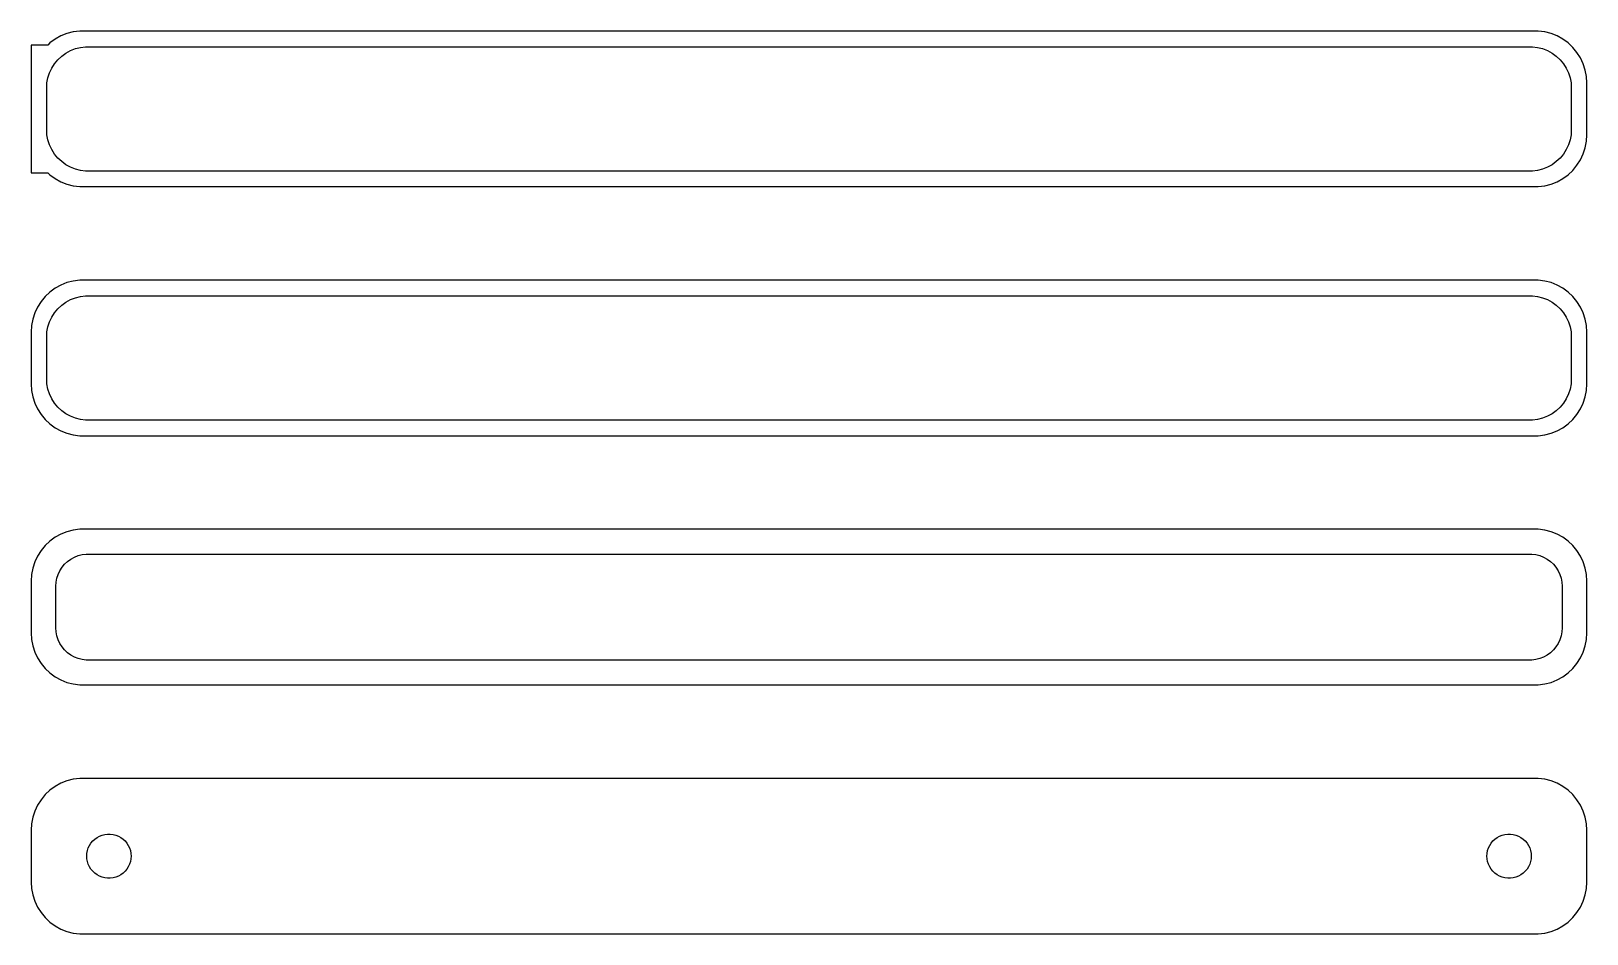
# Model space of a CAD drawing. Header units: metres. Extents: x -75 to 75, y 89 to 175.
import ezdxf

# ---------------------------------------------------------------- set-up
doc = ezdxf.new("R2010")
doc.units = ezdxf.units.M

msp = doc.modelspace()

# ---------------------------------------------------------------- linework, layer by layer
for p, q in [((-73.4, 174.153), (-75, 174.153)), ((-75, 174.153), (-75, 161.847)), ((-73.1871, 174.353), (-73.4, 174.153)), ((-72.6791, 174.722), (-73.1871, 174.353)), ((-72.1289, 175.024), (-72.6791, 174.722)), ((-71.5451, 175.255), (-72.1289, 175.024)), ((-70.9369, 175.411), (-71.5451, 175.255)), ((-70.3139, 175.49), (-70.9369, 175.411)), ((70.3139, 175.49), (-70.3139, 175.49)), ((70.9369, 175.411), (70.3139, 175.49)), ((71.5451, 175.255), (70.9369, 175.411)), ((72.1289, 175.024), (71.5451, 175.255)), ((72.6791, 174.722), (72.1289, 175.024)), ((73.1871, 174.353), (72.6791, 174.722)), ((73.6448, 173.923), (73.1871, 174.353)), ((-72.7361, 172.351), (-72.4159, 172.738)), ((-72.4159, 172.738), (-72.0497, 173.082)), ((-72.0497, 173.082), (-71.6433, 173.377)), ((-71.6433, 173.377), (-71.2031, 173.619)), ((-71.2031, 173.619), (-70.7361, 173.804)), ((-70.7361, 173.804), (-70.2495, 173.929)), ((-70.2495, 173.929), (-69.7512, 173.992)), ((-69.7512, 173.992), (69.7512, 173.992)), ((69.7512, 173.992), (70.2495, 173.929)), ((70.2495, 173.929), (70.7361, 173.804)), ((70.7361, 173.804), (71.2031, 173.619)), ((71.2031, 173.619), (71.6433, 173.377)), ((71.6433, 173.377), (72.0497, 173.082)), ((72.0497, 173.082), (72.4159, 172.738)), ((72.4159, 172.738), (72.7361, 172.351)), ((74.0451, 173.439), (73.6448, 173.923)), ((74.3815, 172.909), (74.0451, 173.439)), ((74.6489, 172.341), (74.3815, 172.909)), ((-73.3743, 170.995), (-73.2191, 171.472)), ((-73.2191, 171.472), (-73.0052, 171.927)), ((-73.0052, 171.927), (-72.7361, 172.351)), ((72.7361, 172.351), (73.0052, 171.927)), ((73.0052, 171.927), (73.2191, 171.472)), ((73.2191, 171.472), (73.3743, 170.995)), ((74.8429, 171.743), (74.6489, 172.341)), ((74.9606, 171.127), (74.8429, 171.743)), ((75, 170.5), (74.9606, 171.127)), ((-73.5, 170), (-73.4685, 170.501)), ((-73.5, 166), (-73.5, 170)), ((-73.4685, 170.501), (-73.3743, 170.995)), ((73.3743, 170.995), (73.4685, 170.501)), ((73.4685, 170.501), (73.5, 170)), ((73.5, 170), (73.5, 166)), ((75, 165.5), (75, 170.5)), ((-73.4685, 165.499), (-73.5, 166)), ((-73.3743, 165.005), (-73.4685, 165.499)), ((-73.2191, 164.528), (-73.3743, 165.005)), ((73.3743, 165.005), (73.2191, 164.528)), ((73.4685, 165.499), (73.3743, 165.005)), ((73.5, 166), (73.4685, 165.499)), ((74.9606, 164.873), (75, 165.5)), ((-73.0052, 164.073), (-73.2191, 164.528)), ((-72.7361, 163.649), (-73.0052, 164.073)), ((-72.4159, 163.262), (-72.7361, 163.649)), ((72.7361, 163.649), (72.4159, 163.262)), ((73.0052, 164.073), (72.7361, 163.649)), ((73.2191, 164.528), (73.0052, 164.073)), ((74.3815, 163.091), (74.6489, 163.659)), ((74.6489, 163.659), (74.8429, 164.257)), ((74.8429, 164.257), (74.9606, 164.873)), ((-72.0497, 162.918), (-72.4159, 163.262)), ((-71.6433, 162.623), (-72.0497, 162.918)), ((-71.2031, 162.381), (-71.6433, 162.623)), ((-70.7361, 162.196), (-71.2031, 162.381)), ((-70.2495, 162.071), (-70.7361, 162.196)), ((-69.7512, 162.008), (-70.2495, 162.071)), ((69.7512, 162.008), (-69.7512, 162.008)), ((70.2495, 162.071), (69.7512, 162.008)), ((70.7361, 162.196), (70.2495, 162.071)), ((71.2031, 162.381), (70.7361, 162.196)), ((71.6433, 162.623), (71.2031, 162.381)), ((72.0497, 162.918), (71.6433, 162.623)), ((72.4159, 163.262), (72.0497, 162.918)), ((73.1871, 161.647), (73.6448, 162.077)), ((73.6448, 162.077), (74.0451, 162.561)), ((74.0451, 162.561), (74.3815, 163.091)), ((-75, 161.847), (-73.4, 161.847)), ((-73.4, 161.847), (-73.1871, 161.647)), ((-73.1871, 161.647), (-72.6791, 161.278)), ((-72.6791, 161.278), (-72.1289, 160.976)), ((-72.1289, 160.976), (-71.5451, 160.745)), ((-71.5451, 160.745), (-70.9369, 160.589)), ((-70.9369, 160.589), (-70.3139, 160.51)), ((-70.3139, 160.51), (70.3139, 160.51)), ((70.3139, 160.51), (70.9369, 160.589)), ((70.9369, 160.589), (71.5451, 160.745)), ((71.5451, 160.745), (72.1289, 160.976)), ((72.1289, 160.976), (72.6791, 161.278)), ((72.6791, 161.278), (73.1871, 161.647)), ((-73.1871, 150.353), (-73.6448, 149.923)), ((-72.6791, 150.722), (-73.1871, 150.353)), ((-72.1289, 151.024), (-72.6791, 150.722)), ((-71.5451, 151.255), (-72.1289, 151.024)), ((-70.9369, 151.411), (-71.5451, 151.255)), ((-70.3139, 151.49), (-70.9369, 151.411)), ((70.3139, 151.49), (-70.3139, 151.49)), ((70.9369, 151.411), (70.3139, 151.49)), ((71.5451, 151.255), (70.9369, 151.411)), ((72.1289, 151.024), (71.5451, 151.255)), ((72.6791, 150.722), (72.1289, 151.024)), ((73.1871, 150.353), (72.6791, 150.722)), ((73.6448, 149.923), (73.1871, 150.353)), ((-74.3815, 148.909), (-74.6489, 148.341)), ((-74.0451, 149.439), (-74.3815, 148.909)), ((-73.6448, 149.923), (-74.0451, 149.439)), ((-72.7361, 148.351), (-72.4159, 148.738)), ((-72.4159, 148.738), (-72.0497, 149.082)), ((-72.0497, 149.082), (-71.6433, 149.377)), ((-71.6433, 149.377), (-71.2031, 149.619)), ((-71.2031, 149.619), (-70.7361, 149.804)), ((-70.7361, 149.804), (-70.2495, 149.929)), ((-70.2495, 149.929), (-69.7512, 149.992)), ((-69.7512, 149.992), (69.7512, 149.992)), ((69.7512, 149.992), (70.2495, 149.929)), ((70.2495, 149.929), (70.7361, 149.804)), ((70.7361, 149.804), (71.2031, 149.619)), ((71.2031, 149.619), (71.6433, 149.377)), ((71.6433, 149.377), (72.0497, 149.082)), ((72.0497, 149.082), (72.4159, 148.738)), ((72.4159, 148.738), (72.7361, 148.351)), ((74.0451, 149.439), (73.6448, 149.923)), ((74.3815, 148.909), (74.0451, 149.439)), ((74.6489, 148.341), (74.3815, 148.909)), ((-74.9606, 147.127), (-75, 146.5)), ((-74.8429, 147.743), (-74.9606, 147.127)), ((-74.6489, 148.341), (-74.8429, 147.743)), ((-73.3743, 146.995), (-73.2191, 147.472)), ((-73.2191, 147.472), (-73.0052, 147.927)), ((-73.0052, 147.927), (-72.7361, 148.351)), ((72.7361, 148.351), (73.0052, 147.927)), ((73.0052, 147.927), (73.2191, 147.472)), ((73.2191, 147.472), (73.3743, 146.995)), ((74.8429, 147.743), (74.6489, 148.341)), ((74.9606, 147.127), (74.8429, 147.743)), ((75, 146.5), (74.9606, 147.127)), ((-75, 146.5), (-75, 141.5)), ((-73.5, 146), (-73.4685, 146.501)), ((-73.5, 142), (-73.5, 146)), ((-73.4685, 146.501), (-73.3743, 146.995)), ((73.3743, 146.995), (73.4685, 146.501)), ((73.4685, 146.501), (73.5, 146)), ((73.5, 146), (73.5, 142)), ((75, 141.5), (75, 146.5)), ((-75, 141.5), (-74.9606, 140.873)), ((-73.4685, 141.499), (-73.5, 142)), ((-73.3743, 141.005), (-73.4685, 141.499)), ((-73.2191, 140.528), (-73.3743, 141.005)), ((73.3743, 141.005), (73.2191, 140.528)), ((73.4685, 141.499), (73.3743, 141.005)), ((73.5, 142), (73.4685, 141.499)), ((74.9606, 140.873), (75, 141.5)), ((-74.9606, 140.873), (-74.8429, 140.257)), ((-74.8429, 140.257), (-74.6489, 139.659)), ((-74.6489, 139.659), (-74.3815, 139.091)), ((-73.0052, 140.073), (-73.2191, 140.528)), ((-72.7361, 139.649), (-73.0052, 140.073)), ((-72.4159, 139.262), (-72.7361, 139.649)), ((72.7361, 139.649), (72.4159, 139.262)), ((73.0052, 140.073), (72.7361, 139.649)), ((73.2191, 140.528), (73.0052, 140.073)), ((74.3815, 139.091), (74.6489, 139.659)), ((74.6489, 139.659), (74.8429, 140.257)), ((74.8429, 140.257), (74.9606, 140.873)), ((-74.3815, 139.091), (-74.0451, 138.561)), ((-74.0451, 138.561), (-73.6448, 138.077)), ((-73.6448, 138.077), (-73.1871, 137.647)), ((-72.0497, 138.918), (-72.4159, 139.262)), ((-71.6433, 138.623), (-72.0497, 138.918)), ((-71.2031, 138.381), (-71.6433, 138.623)), ((-70.7361, 138.196), (-71.2031, 138.381)), ((-70.2495, 138.071), (-70.7361, 138.196)), ((-69.7512, 138.008), (-70.2495, 138.071)), ((69.7512, 138.008), (-69.7512, 138.008)), ((70.2495, 138.071), (69.7512, 138.008)), ((70.7361, 138.196), (70.2495, 138.071)), ((71.2031, 138.381), (70.7361, 138.196)), ((71.6433, 138.623), (71.2031, 138.381)), ((72.0497, 138.918), (71.6433, 138.623)), ((72.4159, 139.262), (72.0497, 138.918)), ((73.1871, 137.647), (73.6448, 138.077)), ((73.6448, 138.077), (74.0451, 138.561)), ((74.0451, 138.561), (74.3815, 139.091)), ((-73.1871, 137.647), (-72.6791, 137.278)), ((-72.6791, 137.278), (-72.1289, 136.976)), ((-72.1289, 136.976), (-71.5451, 136.745)), ((-71.5451, 136.745), (-70.9369, 136.589)), ((-70.9369, 136.589), (-70.3139, 136.51)), ((-70.3139, 136.51), (70.3139, 136.51)), ((70.3139, 136.51), (70.9369, 136.589)), ((70.9369, 136.589), (71.5451, 136.745)), ((71.5451, 136.745), (72.1289, 136.976)), ((72.1289, 136.976), (72.6791, 137.278)), ((72.6791, 137.278), (73.1871, 137.647)), ((-73.1871, 126.353), (-73.6448, 125.923)), ((-72.6791, 126.722), (-73.1871, 126.353)), ((-72.1289, 127.024), (-72.6791, 126.722)), ((-71.5451, 127.255), (-72.1289, 127.024)), ((-70.9369, 127.411), (-71.5451, 127.255)), ((-70.3139, 127.49), (-70.9369, 127.411)), ((70.3139, 127.49), (-70.3139, 127.49)), ((70.9369, 127.411), (70.3139, 127.49)), ((71.5451, 127.255), (70.9369, 127.411)), ((72.1289, 127.024), (71.5451, 127.255)), ((72.6791, 126.722), (72.1289, 127.024)), ((73.1871, 126.353), (72.6791, 126.722)), ((73.6448, 125.923), (73.1871, 126.353)), ((-74.3815, 124.909), (-74.6489, 124.341)), ((-74.0451, 125.439), (-74.3815, 124.909)), ((-73.6448, 125.923), (-74.0451, 125.439)), ((-71.4843, 124.399), (-71.168, 124.628)), ((-71.168, 124.628), (-70.8254, 124.817)), ((-70.8254, 124.817), (-70.4619, 124.961)), ((-70.4619, 124.961), (-70.0833, 125.058)), ((-70.0833, 125.058), (-69.6955, 125.107)), ((-69.6955, 125.107), (69.6955, 125.107)), ((69.6955, 125.107), (70.0833, 125.058)), ((70.0833, 125.058), (70.4619, 124.961)), ((70.4619, 124.961), (70.8254, 124.817)), ((70.8254, 124.817), (71.168, 124.628)), ((71.168, 124.628), (71.4843, 124.399)), ((74.0451, 125.439), (73.6448, 125.923)), ((74.3815, 124.909), (74.0451, 125.439)), ((74.6489, 124.341), (74.3815, 124.909)), ((-74.9606, 123.127), (-75, 122.5)), ((-74.8429, 123.743), (-74.9606, 123.127)), ((-74.6489, 124.341), (-74.8429, 123.743)), ((-72.5151, 122.774), (-72.3943, 123.146)), ((-72.3943, 123.146), (-72.2279, 123.5)), ((-72.2279, 123.5), (-72.0184, 123.83)), ((-72.0184, 123.83), (-71.7692, 124.131)), ((-71.7692, 124.131), (-71.4843, 124.399)), ((71.4843, 124.399), (71.7692, 124.131)), ((71.7692, 124.131), (72.0184, 123.83)), ((72.0184, 123.83), (72.2279, 123.5)), ((72.2279, 123.5), (72.3943, 123.146)), ((72.3943, 123.146), (72.5151, 122.774)), ((74.8429, 123.743), (74.6489, 124.341)), ((74.9606, 123.127), (74.8429, 123.743)), ((75, 122.5), (74.9606, 123.127)), ((-75, 122.5), (-75, 117.5)), ((-72.6129, 122), (-72.5884, 122.39)), ((-72.6129, 118), (-72.6129, 122)), ((-72.5884, 122.39), (-72.5151, 122.774)), ((72.5151, 122.774), (72.5884, 122.39)), ((72.5884, 122.39), (72.6129, 122)), ((72.6129, 122), (72.6129, 118)), ((75, 117.5), (75, 122.5)), ((-75, 117.5), (-74.9606, 116.873)), ((-72.5884, 117.61), (-72.6129, 118)), ((-72.5151, 117.226), (-72.5884, 117.61)), ((-72.3943, 116.854), (-72.5151, 117.226)), ((72.5151, 117.226), (72.3943, 116.854)), ((72.5884, 117.61), (72.5151, 117.226)), ((72.6129, 118), (72.5884, 117.61)), ((74.9606, 116.873), (75, 117.5)), ((-74.9606, 116.873), (-74.8429, 116.257)), ((-74.8429, 116.257), (-74.6489, 115.659)), ((-74.6489, 115.659), (-74.3815, 115.091)), ((-72.2279, 116.5), (-72.3943, 116.854)), ((-72.0184, 116.17), (-72.2279, 116.5)), ((-71.7692, 115.869), (-72.0184, 116.17)), ((-71.4843, 115.601), (-71.7692, 115.869)), ((-71.168, 115.372), (-71.4843, 115.601)), ((71.4843, 115.601), (71.168, 115.372)), ((71.7692, 115.869), (71.4843, 115.601)), ((72.0184, 116.17), (71.7692, 115.869)), ((72.2279, 116.5), (72.0184, 116.17)), ((72.3943, 116.854), (72.2279, 116.5)), ((74.3815, 115.091), (74.6489, 115.659)), ((74.6489, 115.659), (74.8429, 116.257)), ((74.8429, 116.257), (74.9606, 116.873)), ((-74.3815, 115.091), (-74.0451, 114.561)), ((-74.0451, 114.561), (-73.6448, 114.077)), ((-73.6448, 114.077), (-73.1871, 113.647)), ((-70.8254, 115.183), (-71.168, 115.372)), ((-70.4619, 115.039), (-70.8254, 115.183)), ((-70.0833, 114.942), (-70.4619, 115.039)), ((-69.6955, 114.893), (-70.0833, 114.942)), ((69.6955, 114.893), (-69.6955, 114.893)), ((70.0833, 114.942), (69.6955, 114.893)), ((70.4619, 115.039), (70.0833, 114.942)), ((70.8254, 115.183), (70.4619, 115.039)), ((71.168, 115.372), (70.8254, 115.183)), ((73.1871, 113.647), (73.6448, 114.077)), ((73.6448, 114.077), (74.0451, 114.561)), ((74.0451, 114.561), (74.3815, 115.091)), ((-73.1871, 113.647), (-72.6791, 113.278)), ((-72.6791, 113.278), (-72.1289, 112.976)), ((-72.1289, 112.976), (-71.5451, 112.745)), ((-71.5451, 112.745), (-70.9369, 112.589)), ((-70.9369, 112.589), (-70.3139, 112.51)), ((-70.3139, 112.51), (70.3139, 112.51)), ((70.3139, 112.51), (70.9369, 112.589)), ((70.9369, 112.589), (71.5451, 112.745)), ((71.5451, 112.745), (72.1289, 112.976)), ((72.1289, 112.976), (72.6791, 113.278)), ((72.6791, 113.278), (73.1871, 113.647)), ((-73.1871, 102.353), (-73.6448, 101.923)), ((-72.6791, 102.722), (-73.1871, 102.353)), ((-72.1289, 103.024), (-72.6791, 102.722)), ((-71.5451, 103.255), (-72.1289, 103.024)), ((-70.9369, 103.411), (-71.5451, 103.255)), ((-70.3139, 103.49), (-70.9369, 103.411)), ((70.3139, 103.49), (-70.3139, 103.49)), ((70.9369, 103.411), (70.3139, 103.49)), ((71.5451, 103.255), (70.9369, 103.411)), ((72.1289, 103.024), (71.5451, 103.255)), ((72.6791, 102.722), (72.1289, 103.024)), ((73.1871, 102.353), (72.6791, 102.722)), ((73.6448, 101.923), (73.1871, 102.353)), ((-74.3815, 100.909), (-74.6489, 100.341)), ((-74.0451, 101.439), (-74.3815, 100.909)), ((-73.6448, 101.923), (-74.0451, 101.439)), ((74.0451, 101.439), (73.6448, 101.923)), ((74.3815, 100.909), (74.0451, 101.439)), ((74.6489, 100.341), (74.3815, 100.909)), ((-74.9606, 99.1267), (-75, 98.5)), ((-74.8429, 99.7434), (-74.9606, 99.1267)), ((-74.6489, 100.341), (-74.8429, 99.7434)), ((74.8429, 99.7434), (74.6489, 100.341)), ((74.9606, 99.1267), (74.8429, 99.7434)), ((75, 98.5), (74.9606, 99.1267)), ((-75, 98.5), (-75, 93.5)), ((-69.0566, 97.4617), (-68.8611, 97.6453)), ((-68.8611, 97.6453), (-68.6441, 97.8029)), ((-68.6441, 97.8029), (-68.4092, 97.9321)), ((-68.4092, 97.9321), (-68.1598, 98.0308)), ((-68.1598, 98.0308), (-67.9001, 98.0975)), ((-67.9001, 98.0975), (-67.6341, 98.1311)), ((-67.6341, 98.1311), (-67.3659, 98.1311)), ((-67.3659, 98.1311), (-67.0999, 98.0975)), ((-67.0999, 98.0975), (-66.8401, 98.0308)), ((-66.8401, 98.0308), (-66.5908, 97.9321)), ((-66.5908, 97.9321), (-66.3559, 97.8029)), ((-66.3559, 97.8029), (-66.1389, 97.6453)), ((-66.1389, 97.6453), (-65.9434, 97.4617)), ((65.9434, 97.4617), (66.1389, 97.6453)), ((66.1389, 97.6453), (66.3559, 97.8029)), ((66.3559, 97.8029), (66.5908, 97.9321)), ((66.5908, 97.9321), (66.8401, 98.0308)), ((66.8401, 98.0308), (67.0999, 98.0975)), ((67.0999, 98.0975), (67.3659, 98.1311)), ((67.3659, 98.1311), (67.6341, 98.1311)), ((67.6341, 98.1311), (67.9001, 98.0975)), ((67.9001, 98.0975), (68.1598, 98.0308)), ((68.1598, 98.0308), (68.4092, 97.9321)), ((68.4092, 97.9321), (68.6441, 97.8029)), ((68.6441, 97.8029), (68.8611, 97.6453)), ((68.8611, 97.6453), (69.0566, 97.4617)), ((75, 93.5), (75, 98.5)), ((-69.6353, 96), (-69.6185, 96.2676)), ((-69.6185, 95.7324), (-69.6353, 96)), ((-69.6185, 96.2676), (-69.5682, 96.531)), ((-69.5682, 96.531), (-69.4853, 96.786)), ((-69.4853, 96.786), (-69.3712, 97.0287)), ((-69.3712, 97.0287), (-69.2275, 97.2551)), ((-69.2275, 97.2551), (-69.0566, 97.4617)), ((-65.9434, 97.4617), (-65.7725, 97.2551)), ((-65.7725, 97.2551), (-65.6288, 97.0287)), ((-65.6288, 97.0287), (-65.5146, 96.786)), ((-65.5146, 96.786), (-65.4318, 96.531)), ((-65.4318, 96.531), (-65.3815, 96.2676)), ((-65.3815, 96.2676), (-65.3647, 96)), ((-65.3647, 96), (-65.3815, 95.7324)), ((65.3647, 96), (65.3815, 96.2676)), ((65.3815, 95.7324), (65.3647, 96)), ((65.3815, 96.2676), (65.4318, 96.531)), ((65.4318, 96.531), (65.5146, 96.786)), ((65.5146, 96.786), (65.6288, 97.0287)), ((65.6288, 97.0287), (65.7725, 97.2551)), ((65.7725, 97.2551), (65.9434, 97.4617)), ((69.0566, 97.4617), (69.2275, 97.2551)), ((69.2275, 97.2551), (69.3712, 97.0287)), ((69.3712, 97.0287), (69.4853, 96.786)), ((69.4853, 96.786), (69.5682, 96.531)), ((69.5682, 96.531), (69.6185, 96.2676)), ((69.6185, 96.2676), (69.6353, 96)), ((69.6353, 96), (69.6185, 95.7324)), ((-69.5682, 95.469), (-69.6185, 95.7324)), ((-69.4853, 95.214), (-69.5682, 95.469)), ((-69.3712, 94.9713), (-69.4853, 95.214)), ((-69.2275, 94.7449), (-69.3712, 94.9713)), ((-69.0566, 94.5383), (-69.2275, 94.7449)), ((-68.8611, 94.3547), (-69.0566, 94.5383)), ((-65.9434, 94.5383), (-66.1389, 94.3547)), ((-65.7725, 94.7449), (-65.9434, 94.5383)), ((-65.6288, 94.9713), (-65.7725, 94.7449)), ((-65.5146, 95.214), (-65.6288, 94.9713)), ((-65.4318, 95.469), (-65.5146, 95.214)), ((-65.3815, 95.7324), (-65.4318, 95.469)), ((65.4318, 95.469), (65.3815, 95.7324)), ((65.5146, 95.214), (65.4318, 95.469)), ((65.6288, 94.9713), (65.5146, 95.214)), ((65.7725, 94.7449), (65.6288, 94.9713)), ((65.9434, 94.5383), (65.7725, 94.7449)), ((66.1389, 94.3547), (65.9434, 94.5383)), ((69.0566, 94.5383), (68.8611, 94.3547)), ((69.2275, 94.7449), (69.0566, 94.5383)), ((69.3712, 94.9713), (69.2275, 94.7449)), ((69.4853, 95.214), (69.3712, 94.9713)), ((69.5682, 95.469), (69.4853, 95.214)), ((69.6185, 95.7324), (69.5682, 95.469)), ((-75, 93.5), (-74.9606, 92.8733)), ((-68.6441, 94.1971), (-68.8611, 94.3547)), ((-68.4092, 94.0679), (-68.6441, 94.1971)), ((-68.1598, 93.9692), (-68.4092, 94.0679)), ((-67.9001, 93.9025), (-68.1598, 93.9692)), ((-67.6341, 93.8689), (-67.9001, 93.9025)), ((-67.3659, 93.8689), (-67.6341, 93.8689)), ((-67.0999, 93.9025), (-67.3659, 93.8689)), ((-66.8401, 93.9692), (-67.0999, 93.9025)), ((-66.5908, 94.0679), (-66.8401, 93.9692)), ((-66.3559, 94.1971), (-66.5908, 94.0679)), ((-66.1389, 94.3547), (-66.3559, 94.1971)), ((66.3559, 94.1971), (66.1389, 94.3547)), ((66.5908, 94.0679), (66.3559, 94.1971)), ((66.8401, 93.9692), (66.5908, 94.0679)), ((67.0999, 93.9025), (66.8401, 93.9692)), ((67.3659, 93.8689), (67.0999, 93.9025)), ((67.6341, 93.8689), (67.3659, 93.8689)), ((67.9001, 93.9025), (67.6341, 93.8689)), ((68.1598, 93.9692), (67.9001, 93.9025)), ((68.4092, 94.0679), (68.1598, 93.9692)), ((68.6441, 94.1971), (68.4092, 94.0679)), ((68.8611, 94.3547), (68.6441, 94.1971)), ((74.9606, 92.8733), (75, 93.5)), ((-74.9606, 92.8733), (-74.8429, 92.2566)), ((-74.8429, 92.2566), (-74.6489, 91.6594)), ((-74.6489, 91.6594), (-74.3815, 91.0912)), ((74.3815, 91.0912), (74.6489, 91.6594)), ((74.6489, 91.6594), (74.8429, 92.2566)), ((74.8429, 92.2566), (74.9606, 92.8733)), ((-74.3815, 91.0912), (-74.0451, 90.5611)), ((-74.0451, 90.5611), (-73.6448, 90.0773)), ((-73.6448, 90.0773), (-73.1871, 89.6474)), ((73.1871, 89.6474), (73.6448, 90.0773)), ((73.6448, 90.0773), (74.0451, 90.5611)), ((74.0451, 90.5611), (74.3815, 91.0912)), ((-73.1871, 89.6474), (-72.6791, 89.2784)), ((-72.6791, 89.2784), (-72.1289, 88.9759)), ((-72.1289, 88.9759), (-71.5451, 88.7447)), ((-71.5451, 88.7447), (-70.9369, 88.5886)), ((-70.9369, 88.5886), (-70.3139, 88.5099)), ((-70.3139, 88.5099), (70.3139, 88.5099)), ((70.3139, 88.5099), (70.9369, 88.5886)), ((70.9369, 88.5886), (71.5451, 88.7447)), ((71.5451, 88.7447), (72.1289, 88.9759)), ((72.1289, 88.9759), (72.6791, 89.2784)), ((72.6791, 89.2784), (73.1871, 89.6474))]:
    msp.add_line(p, q)

doc.saveas('drawing.dxf')
